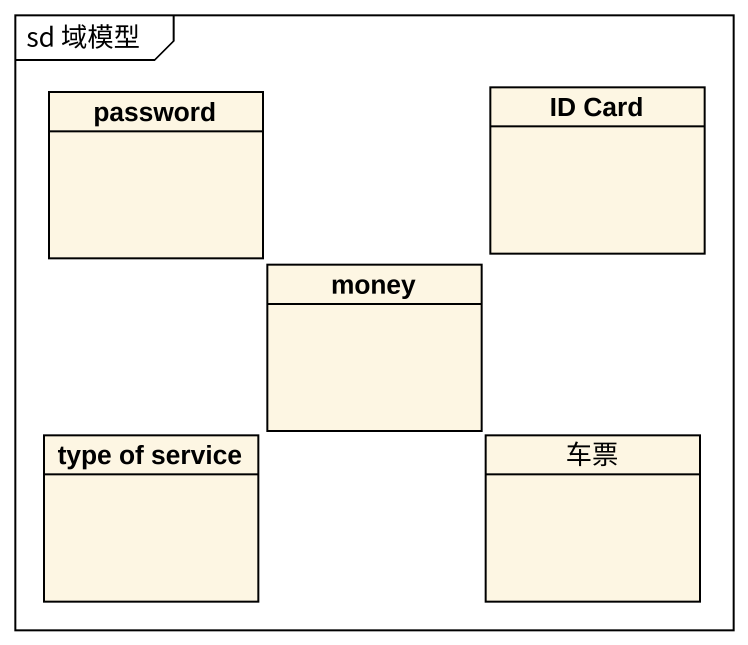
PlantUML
@startuml
mainframe sd 域模型
hide circle
hide empty members
class password
class "ID Card" as ID_Card
class money
class "type of service" as type_of_service
class 车票
@enduml
